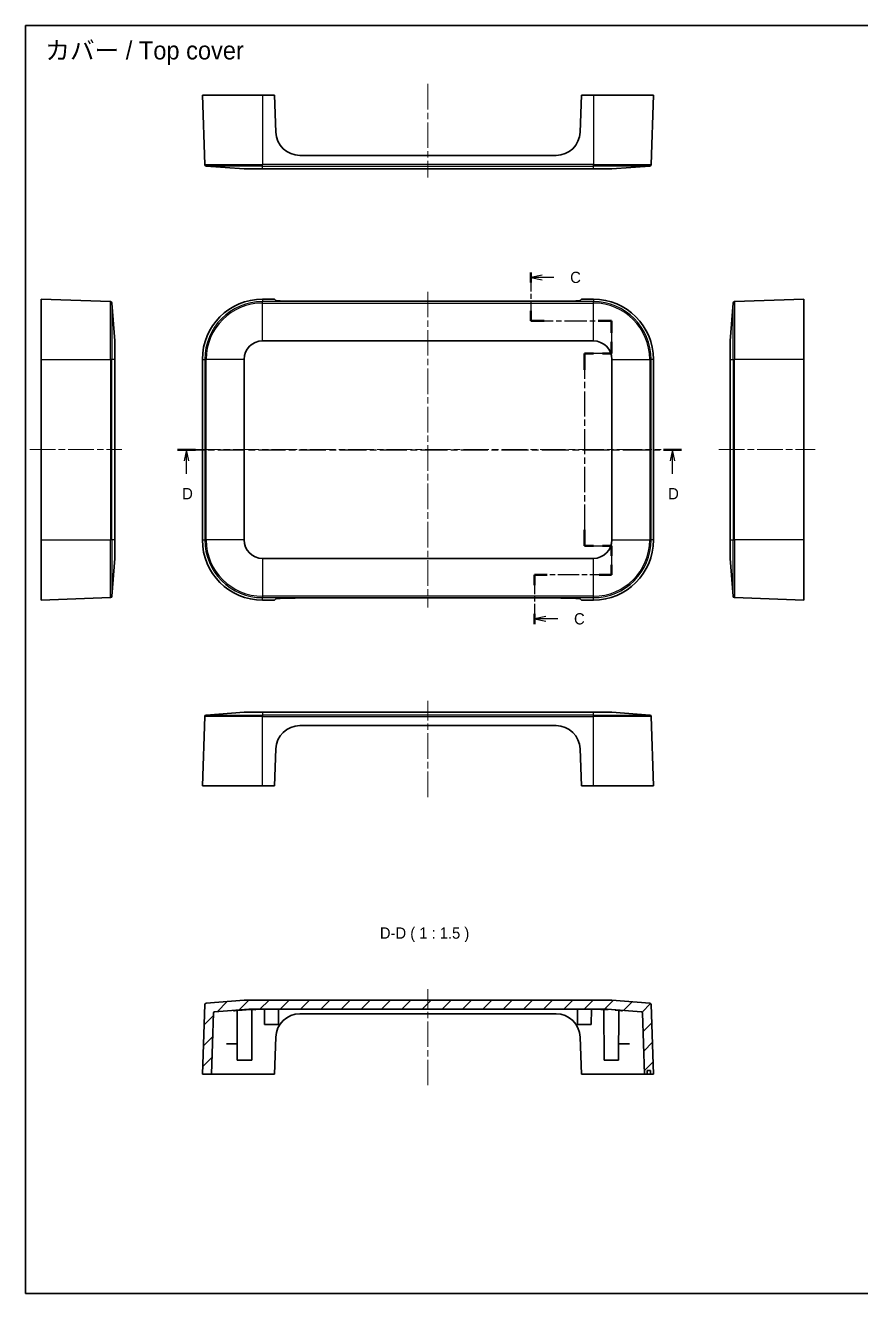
# Model space of a CAD drawing. Header units: millimetres. Extents: x 22 to 2802, y 12 to 434.
# Drawn here: x 1214.8 to 1492.5, y 12 to 433.5 of the extents above; entities that cross this region are included whole.
import ezdxf

# ---------------------------------------------------------------- set-up
doc = ezdxf.new("R2010")
doc.units = ezdxf.units.MM
doc.header["$LTSCALE"] = 1.5
doc.linetypes.add('CHAIN', pattern=[0.3543, 0.2362, -0.0295, 0.0591, -0.0295])
for name, color, linetype, lineweight in [('Border (ISO)', 7, 'Continuous', 35), ('Section Line (ISO)', 7, 'CHAIN', 25), ('Symbol (ISO)', 7, 'Continuous', 18), ('Visible (ISO)', 7, 'Continuous', 35), ('Visible Narrow (ISO)', 7, 'Continuous', 25)]:
    doc.layers.add(name, color=color, linetype=linetype, lineweight=lineweight)
doc.layers.add('Centerline (ISO)', color=131, linetype='Continuous', lineweight=18, true_color=0x7fffff)
doc.layers.add('Hatch (ISO)', color=1, linetype='Continuous', lineweight=18, true_color=0xff0000)
doc.styles.add('textstyle12', font='')
doc.styles.add('textstyle13', font='')
doc.styles.add('textstyle14', font='')
doc.styles.add('textstyle145', font='')
doc.styles.add('textstyle146', font='')
doc.styles.add('textstyle15', font='')
doc.styles.get('textstyle12').set_extended_font_data('MS PGothic')
doc.styles.get('textstyle13').set_extended_font_data('MS PGothic')
doc.styles.get('textstyle14').set_extended_font_data('MS PGothic')
doc.styles.get('textstyle145').set_extended_font_data('MS PGothic')
doc.styles.get('textstyle146').set_extended_font_data('MS PGothic')
doc.styles.get('textstyle15').set_extended_font_data('MS PGothic')

# ---------------------------------------------------------------- blocks, each defined once
blk = doc.blocks.new('図面枠 tk図枠')
at = {"layer": 'Border (ISO)'}
for p, q in [((14.5, 289), (405.5, 289)), ((14.5, 289), (14.5, 8)), ((405.5, 289), (405.5, 8)), ((14.5, 8), (405.5, 8))]:
    blk.add_line(p, q, dxfattribs=at)
blk = doc.blocks.new('2dTransSection2')
at = {"layer": 'Section Line (ISO)', "linetype": 'CHAIN', "ltscale": 12.001014}
blk.add_line((126.54, 234.27), (126.54, 223.52), dxfattribs=at)
at = {"layer": 'Section Line (ISO)', "linetype": 'Continuous', "lineweight": 50}
for p, q in [((126.54, 234.27), (126.54, 232.02)), ((126.54, 225.77), (126.54, 223.52)), ((126.54, 223.52), (129.5, 223.52)), ((141.44, 223.52), (144.4, 223.52)), ((144.4, 223.52), (144.4, 220.9)), ((144.4, 218.9), (144.4, 216.28)), ((140.4, 216.28), (138.4, 216.28)), ((138.4, 216.28), (138.4, 212.7)), ((144.4, 216.28), (142.4, 216.28)), ((138.4, 177.24), (138.4, 173.66)), ((138.4, 173.66), (140.4, 173.66)), ((142.4, 173.66), (144.4, 173.66)), ((144.4, 173.66), (144.4, 171.46)), ((144.4, 169.46), (144.4, 167.26)), ((130.14, 167.26), (127.38, 167.26)), ((127.38, 167.26), (127.38, 164.95)), ((144.4, 167.26), (141.65, 167.26)), ((127.38, 158.65), (127.38, 156.35))]:
    blk.add_line(p, q, dxfattribs=at)
at = {"layer": 'Section Line (ISO)', "linetype": 'Continuous'}
for p, q in [((129.04, 233.65), (126.54, 233.15)), ((129.04, 233.15), (126.54, 233.15)), ((126.54, 233.15), (129.04, 232.65)), ((131.66, 233.15), (129.04, 233.15)), ((129.88, 158), (127.38, 157.5)), ((129.88, 157.5), (127.38, 157.5)), ((127.38, 157.5), (129.88, 157)), ((132.52, 157.5), (129.88, 157.5))]:
    blk.add_line(p, q, dxfattribs=at)
at = {"layer": 'Section Line (ISO)', "linetype": 'CHAIN', "ltscale": 14.019543}
blk.add_line((126.54, 223.52), (144.4, 223.52), dxfattribs=at)
at = {"layer": 'Section Line (ISO)', "linetype": 'CHAIN', "ltscale": 13.040683}
blk.add_line((144.4, 223.52), (144.4, 216.28), dxfattribs=at)
at = {"layer": 'Section Line (ISO)', "linetype": 'CHAIN', "ltscale": 11.290431}
blk.add_line((144.4, 216.28), (138.4, 216.28), dxfattribs=at)
at = {"layer": 'Section Line (ISO)', "linetype": 'CHAIN', "ltscale": 15.741339}
blk.add_line((138.4, 216.28), (138.4, 173.66), dxfattribs=at)
at = {"layer": 'Section Line (ISO)', "linetype": 'CHAIN', "ltscale": 11.290419}
blk.add_line((138.4, 173.66), (144.4, 173.66), dxfattribs=at)
at = {"layer": 'Section Line (ISO)', "linetype": 'CHAIN', "ltscale": 11.857864}
blk.add_line((144.4, 173.66), (144.4, 167.26), dxfattribs=at)
at = {"layer": 'Section Line (ISO)', "linetype": 'CHAIN', "ltscale": 13.419837}
blk.add_line((144.4, 167.26), (127.38, 167.26), dxfattribs=at)
at = {"layer": 'Section Line (ISO)', "linetype": 'CHAIN', "ltscale": 12.144682}
blk.add_line((127.38, 167.26), (127.38, 156.35), dxfattribs=at)
at = {"layer": 'Section Line (ISO)', "char_height": 2.5, "attachment_point": 7}
for insert, style in [((135.26, 231.88), 'textstyle12'), ((136.11, 156.23), 'textstyle13')]:
    blk.add_mtext('C', dxfattribs=dict(at, insert=insert, style=style))
blk = doc.blocks.new('2dTransSection3')
at = {"layer": 'Section Line (ISO)', "linetype": 'CHAIN', "ltscale": 16.88969}
blk.add_line((48.22, 194.99), (159.91, 194.99), dxfattribs=at)
at = {"layer": 'Section Line (ISO)', "linetype": 'Continuous', "lineweight": 50}
for p, q in [((48.22, 194.99), (52.2, 194.99)), ((155.93, 194.99), (159.91, 194.99))]:
    blk.add_line(p, q, dxfattribs=at)
at = {"layer": 'Section Line (ISO)', "linetype": 'Continuous'}
for p, q in [((50.21, 194.99), (49.71, 192.49)), ((50.21, 192.49), (50.21, 194.99)), ((50.71, 192.49), (50.21, 194.99)), ((157.92, 194.99), (157.42, 192.49)), ((157.92, 192.49), (157.92, 194.99)), ((158.42, 192.49), (157.92, 194.99)), ((50.21, 189.61), (50.21, 192.49)), ((157.92, 189.61), (157.92, 192.49))]:
    blk.add_line(p, q, dxfattribs=at)
at = {"layer": 'Section Line (ISO)', "char_height": 2.5, "attachment_point": 7}
for insert, style in [((49.27, 183.99), 'textstyle14'), ((156.98, 183.99), 'textstyle15')]:
    blk.add_mtext('D', dxfattribs=dict(at, insert=insert, style=style))

msp = doc.modelspace()

# ---------------------------------------------------------------- hatches: boundary and pattern name
at = {"layer": 'Hatch (ISO)'}
h = msp.add_hatch(dxfattribs=at)
h.set_pattern_fill('ANSI31', color=256, scale=38.1, style=0, pattern_type=0)
h.set_pattern_definition([(45, (1193, -3e-13), (-3.3676, 3.3676), [])])
edge = h.paths.add_edge_path(flags=0)
edge.add_ellipse((1422.3, 108.02), major_axis=(0.5, 0.017), ratio=1, start_angle=0, end_angle=83.6157)
edge.add_line((1422.34, 108.52), (1409.75, 109.49))
edge.add_line((1409.75, 109.49), (1287.46, 109.49))
edge.add_line((1287.46, 109.49), (1274.87, 108.52))
edge.add_ellipse((1274.91, 108.02), major_axis=(-0.038, 0.499), ratio=1, start_angle=0, end_angle=83.6157)
edge.add_line((1274.41, 108.04), (1273.6, 84.99))
edge.add_line((1273.6, 84.99), (1276.6, 84.99))
edge.add_line((1276.6, 84.99), (1277.31, 105.32))
edge.add_ellipse((1277.61, 105.31), major_axis=(-0.3, 0.01), ratio=1, start_angle=-83.6157, end_angle=0, ccw=False)
edge.add_line((1277.59, 105.61), (1289.06, 106.49))
edge.add_line((1289.06, 106.49), (1408.15, 106.49))
edge.add_line((1408.15, 106.49), (1419.62, 105.61))
edge.add_ellipse((1419.59, 105.31), major_axis=(0.023, 0.299), ratio=1, start_angle=-83.6157, end_angle=0, ccw=False)
edge.add_line((1419.89, 105.32), (1420.6, 84.99))
edge.add_line((1420.6, 84.99), (1421.5, 84.99))
edge.add_line((1421.5, 84.99), (1421.5, 86.19))
edge.add_line((1421.5, 86.19), (1422.6, 86.19))
edge.add_line((1422.6, 86.19), (1422.6, 84.99))
edge.add_line((1422.6, 84.99), (1423.6, 84.99))
edge.add_line((1423.6, 84.99), (1422.8, 108.04))

# ---------------------------------------------------------------- linework, layer by layer
at = {"layer": 'Centerline (ISO)', "linetype": 'CHAIN', "ltscale": 23.990969}
for p, q in [((1348.6, 414.02), (1348.6, 382.99)), ((1348.6, 344.98), (1348.6, 240.01)), ((1216.26, 292.49), (1246.82, 292.49)), ((1271.12, 292.49), (1426.09, 292.49)), ((1445.32, 292.49), (1477.32, 292.49)), ((1348.6, 177.01), (1348.6, 209.01)), ((1348.6, 81.24), (1348.6, 113.24))]:
    msp.add_line(p, q, dxfattribs=at)
at = {"layer": 'Visible (ISO)'}
for p, q in [((1293.6, 410.27), (1273.6, 410.27)), ((1273.6, 410.27), (1274.41, 387.22)), ((1293.6, 410.27), (1297.6, 410.27)), ((1298.03, 397.99), (1297.6, 410.27)), ((1399.6, 410.27), (1399.17, 397.99)), ((1399.6, 410.27), (1403.6, 410.27)), ((1423.6, 410.27), (1403.6, 410.27)), ((1423.6, 410.27), (1422.8, 387.22)), ((1391.18, 390.27), (1306.03, 390.27)), ((1287.46, 385.77), (1274.87, 386.74)), ((1293.6, 385.77), (1287.46, 385.77)), ((1293.6, 385.77), (1403.6, 385.77)), ((1409.75, 385.77), (1403.6, 385.77)), ((1409.75, 385.77), (1422.34, 386.74)), ((1220.01, 342.49), (1220.01, 322.49)), ((1220.01, 342.49), (1243.07, 341.69)), ((1293.6, 342.49), (1297.6, 342.49)), ((1298.03, 342.06), (1297.6, 342.49)), ((1391.18, 341.79), (1306.03, 341.79)), ((1399.6, 342.49), (1399.17, 342.06)), ((1399.6, 342.49), (1403.6, 342.49)), ((1473.57, 342.49), (1450.52, 341.69)), ((1473.57, 322.49), (1473.57, 342.49)), ((1244.51, 328.64), (1243.55, 341.23)), ((1449.07, 328.64), (1450.03, 341.23)), ((1244.51, 328.64), (1244.51, 322.49)), ((1293.6, 328.64), (1403.6, 328.64)), ((1449.07, 322.49), (1449.07, 328.64)), ((1220.01, 262.49), (1220.01, 322.49)), ((1244.51, 262.49), (1244.51, 322.49)), ((1273.6, 262.49), (1273.6, 322.49)), ((1287.46, 262.49), (1287.46, 322.49)), ((1409.75, 322.49), (1409.75, 262.49)), ((1423.6, 322.49), (1423.6, 262.49)), ((1449.07, 322.49), (1449.07, 262.49)), ((1473.57, 322.49), (1473.57, 262.49)), ((1220.01, 262.49), (1220.01, 242.49)), ((1244.51, 262.49), (1244.51, 256.35)), ((1449.07, 256.35), (1449.07, 262.49)), ((1473.57, 242.49), (1473.57, 262.49)), ((1244.51, 256.35), (1243.55, 243.76)), ((1403.6, 256.35), (1293.6, 256.35)), ((1450.03, 243.76), (1449.07, 256.35)), ((1220.01, 242.49), (1243.07, 243.3)), ((1297.6, 242.49), (1293.6, 242.49)), ((1297.6, 242.49), (1298.03, 242.92)), ((1306.03, 243.19), (1391.18, 243.19)), ((1399.17, 242.92), (1399.6, 242.49)), ((1403.6, 242.49), (1399.6, 242.49)), ((1473.57, 242.49), (1450.52, 243.3)), ((1273.6, 180.76), (1274.41, 203.81)), ((1287.46, 205.26), (1274.87, 204.3)), ((1287.46, 205.26), (1293.6, 205.26)), ((1403.6, 205.26), (1293.6, 205.26)), ((1403.6, 205.26), (1409.75, 205.26)), ((1409.75, 205.26), (1422.34, 204.3)), ((1423.6, 180.76), (1422.8, 203.81)), ((1306.03, 200.76), (1391.18, 200.76)), ((1297.6, 180.76), (1298.03, 193.04)), ((1399.17, 193.04), (1399.6, 180.76)), ((1273.6, 180.76), (1293.6, 180.76)), ((1297.6, 180.76), (1293.6, 180.76)), ((1403.6, 180.76), (1399.6, 180.76)), ((1403.6, 180.76), (1423.6, 180.76)), ((1274.41, 108.04), (1273.6, 84.99)), ((1287.46, 109.49), (1274.87, 108.52)), ((1277.59, 105.61), (1289.06, 106.49)), ((1285.2, 89.59), (1285.12, 106.13)), ((1409.75, 109.49), (1287.46, 109.49)), ((1289.06, 106.49), (1408.15, 106.49)), ((1290, 89.59), (1290.09, 106.44)), ((1294.3, 101.49), (1294.28, 106.49)), ((1298.9, 101.49), (1298.93, 106.49)), ((1398.3, 101.49), (1398.28, 106.49)), ((1402.9, 101.49), (1402.93, 106.49)), ((1407.2, 89.59), (1407.12, 106.44)), ((1408.15, 106.49), (1419.62, 105.61)), ((1422.34, 108.52), (1409.75, 109.49)), ((1412, 89.59), (1412.09, 106.12)), ((1412.09, 106.12), (1412.09, 106.13)), ((1423.6, 84.99), (1422.8, 108.04)), ((1276.6, 84.99), (1277.31, 105.32)), ((1298.9, 101.49), (1294.3, 101.49)), ((1306.03, 104.99), (1391.18, 104.99)), ((1402.9, 101.49), (1398.3, 101.49)), ((1419.89, 105.32), (1420.6, 84.99)), ((1297.6, 84.99), (1298.03, 97.27)), ((1399.17, 97.27), (1399.6, 84.99)), ((1282.04, 94.99), (1285.18, 94.99)), ((1415.17, 94.99), (1412.03, 94.99)), ((1290, 89.59), (1285.2, 89.59)), ((1412, 89.59), (1407.2, 89.59)), ((1273.6, 84.99), (1276.6, 84.99)), ((1293.1, 84.99), (1276.6, 84.99)), ((1297.6, 84.99), (1293.1, 84.99)), ((1404.1, 84.99), (1399.6, 84.99)), ((1420.6, 84.99), (1404.1, 84.99)), ((1420.6, 84.99), (1421.5, 84.99)), ((1421.5, 84.99), (1421.5, 86.19)), ((1421.5, 86.19), (1422.6, 86.19)), ((1422.6, 84.99), (1421.5, 84.99)), ((1422.6, 86.19), (1422.6, 84.99)), ((1422.6, 84.99), (1423.6, 84.99))]:
    msp.add_line(p, q, dxfattribs=at)
for centre, radius, start, end in [((1306.03, 398.27), 8, 182.0045, 270), ((1391.18, 398.27), 8, 270, 357.9955), ((1274.91, 387.24), 0.5, 182, 265.6157), ((1422.3, 387.24), 0.5, 274.3843, 358), ((1243.05, 341.19), 0.5, 4.3843, 88), ((1293.6, 322.49), 20, 90, 180), ((1403.6, 322.49), 20, 0, 90), ((1450.53, 341.19), 0.5, 92, 175.6157), ((1293.6, 322.49), 6.14, 90, 180), ((1403.6, 322.49), 6.14, 0, 90), ((1293.6, 262.49), 20, 180, 270), ((1293.6, 262.49), 6.14, 180, 270), ((1403.6, 262.49), 6.14, 270, 0), ((1403.6, 262.49), 20, 270, 0), ((1243.05, 243.8), 0.5, 272, 355.6157), ((1450.53, 243.8), 0.5, 184.3843, 268), ((1274.91, 203.8), 0.5, 94.3843, 178), ((1422.3, 203.8), 0.5, 2, 85.6157), ((1306.03, 192.76), 8, 90, 177.9955), ((1391.18, 192.76), 8, 2.0045, 90), ((1274.91, 108.02), 0.5, 94.3843, 178), ((1277.61, 105.31), 0.3, 94.3843, 178), ((1419.59, 105.31), 0.3, 2, 85.6157), ((1422.3, 108.02), 0.5, 2, 85.6157), ((1306.03, 96.99), 8, 90, 177.9955), ((1391.18, 96.99), 8, 2.0045, 90)]:
    msp.add_arc(centre, radius, start, end, dxfattribs=at)
for centre, major_axis, start_param, end_param in [((1306.03, 342.07), (8, 0), 3.176578, 4.712389), ((1391.18, 342.07), (8, 0), 4.712389, 6.2482), ((1306.03, 242.91), (-8, 0), 4.712389, 6.2482), ((1391.18, 242.91), (-8, 0), 3.176578, 4.712389)]:
    msp.add_ellipse(centre, major_axis=major_axis, ratio=0.034921, start_param=start_param, end_param=end_param, dxfattribs=at)
for points, knots in [([(1291.23, 106.35), (1291.23, 106.35), (1291.22, 106.36), (1291.17, 106.37), (1291.11, 106.38), (1290.92, 106.41), (1290.77, 106.42), (1290.37, 106.44), (1290.1, 106.44), (1289.49, 106.43), (1289.14, 106.42), (1288.4, 106.38), (1288, 106.36), (1287.21, 106.3), (1286.81, 106.27), (1286.04, 106.21), (1285.68, 106.18), (1285.04, 106.12), (1284.76, 106.09), (1284.3, 106.04), (1284.12, 106.01), (1283.97, 105.98), (1283.95, 105.97), (1283.94, 105.97), (1283.94, 105.97), (1283.94, 105.97)], [0.073794, 0.073794, 0.073794, 0.073794, 0.107434, 0.107434, 0.166528, 0.166528, 0.255719, 0.255719, 0.366176, 0.366176, 0.482242, 0.482242, 0.599242, 0.599242, 0.719741, 0.719741, 0.841211, 0.841211, 0.959397, 0.959397, 1.082607, 1.082607, 1.132947, 1.132947, 1.13528, 1.13528, 1.13528, 1.13528]), ([(1408.48, 106.4), (1408.19, 106.41), (1407.91, 106.42), (1407.32, 106.44), (1407.02, 106.44), (1406.51, 106.43), (1406.3, 106.41), (1406.09, 106.38), (1406.04, 106.37), (1405.99, 106.36), (1405.97, 106.35), (1405.97, 106.35)], [0.7171931, 0.7171931, 0.7171931, 0.7171931, 0.8083096, 0.8083096, 0.9241193, 0.9241193, 1.0400661, 1.0400661, 1.0954159, 1.0954159, 1.130366, 1.130366, 1.130366, 1.130366]), ([(1413.27, 105.97), (1413.27, 105.97), (1413.26, 105.97), (1413.24, 105.98), (1413.21, 105.99), (1413.08, 106.01), (1412.97, 106.03), (1412.65, 106.07), (1412.42, 106.09), (1411.86, 106.15), (1411.51, 106.18), (1411.03, 106.22), (1410.92, 106.23), (1410.8, 106.24)], [0.0678022, 0.0678022, 0.0678022, 0.0678022, 0.0858567, 0.0858567, 0.132542, 0.132542, 0.2135118, 0.2135118, 0.32339, 0.32339, 0.4460056, 0.4460056, 0.481986, 0.481986, 0.481986, 0.481986]), ([(1281.62, 94.99), (1281.63, 94.99), (1281.65, 94.99), (1281.68, 94.99), (1281.7, 94.99), (1281.76, 94.99), (1281.79, 94.99), (1281.87, 94.99), (1281.9, 94.99), (1281.96, 94.99), (1281.98, 94.99), (1282.01, 94.99), (1282.03, 94.99), (1282.04, 94.99)], [-0.04727385, -0.04727385, -0.04727385, -0.04727385, -0.04101899, -0.04101899, -0.03476318, -0.03476318, -0.02365145, -0.02365145, -0.01253674, -0.01253674, -0.0062682, -0.0062682, 0, 0, 0, 0]), ([(1415.17, 94.99), (1415.18, 94.99), (1415.2, 94.99), (1415.23, 94.99), (1415.25, 94.99), (1415.3, 94.99), (1415.34, 94.99), (1415.42, 94.99), (1415.45, 94.99), (1415.51, 94.99), (1415.53, 94.99), (1415.56, 94.99), (1415.58, 94.99), (1415.59, 94.99)], [-0.04726842, -0.04726842, -0.04726842, -0.04726842, -0.04101601, -0.04101601, -0.03476324, -0.03476324, -0.02365015, -0.02365015, -0.01253751, -0.01253751, -0.00626829, -0.00626829, 0, 0, 0, 0])]:
    msp.add_open_spline(points, degree=3, knots=knots, dxfattribs=at)
at = {"layer": 'Visible Narrow (ISO)'}
for p, q in [((1293.6, 410.27), (1293.6, 387.22)), ((1403.6, 410.27), (1403.6, 387.22)), ((1274.41, 387.22), (1293.6, 387.22)), ((1293.6, 386.74), (1274.87, 386.74)), ((1403.6, 387.22), (1293.6, 387.22)), ((1293.6, 386.74), (1293.6, 387.22)), ((1293.6, 385.77), (1293.6, 386.74)), ((1293.6, 386.74), (1403.6, 386.74)), ((1403.6, 387.22), (1422.8, 387.22)), ((1403.6, 386.74), (1403.6, 387.22)), ((1422.34, 386.74), (1403.6, 386.74)), ((1403.6, 385.77), (1403.6, 386.74)), ((1243.07, 322.49), (1243.07, 341.69)), ((1293.6, 342.49), (1293.6, 341.69)), ((1403.6, 341.69), (1293.6, 341.69)), ((1293.6, 341.23), (1293.6, 341.69)), ((1403.6, 342.49), (1403.6, 341.69)), ((1403.6, 341.23), (1403.6, 341.69)), ((1450.52, 341.69), (1450.52, 322.49)), ((1243.55, 341.23), (1243.55, 322.49)), ((1293.6, 328.64), (1293.6, 341.23)), ((1293.6, 341.23), (1403.6, 341.23)), ((1403.6, 328.64), (1403.6, 341.23)), ((1450.03, 322.49), (1450.03, 341.23)), ((1220.01, 322.49), (1243.07, 322.49)), ((1243.55, 322.49), (1243.07, 322.49)), ((1243.07, 322.49), (1243.07, 262.49)), ((1244.51, 322.49), (1243.55, 322.49)), ((1243.55, 262.49), (1243.55, 322.49)), ((1273.6, 322.49), (1274.41, 322.49)), ((1274.87, 322.49), (1274.41, 322.49)), ((1274.41, 322.49), (1274.41, 262.49)), ((1287.46, 322.49), (1274.87, 322.49)), ((1274.87, 262.49), (1274.87, 322.49)), ((1409.75, 322.49), (1422.34, 322.49)), ((1422.34, 322.49), (1422.8, 322.49)), ((1422.34, 322.49), (1422.34, 262.49)), ((1422.8, 262.49), (1422.8, 322.49)), ((1423.6, 322.49), (1422.8, 322.49)), ((1449.07, 322.49), (1450.03, 322.49)), ((1450.03, 322.49), (1450.52, 322.49)), ((1450.03, 322.49), (1450.03, 262.49)), ((1450.52, 262.49), (1450.52, 322.49)), ((1473.57, 322.49), (1450.52, 322.49)), ((1220.01, 262.49), (1243.07, 262.49)), ((1243.55, 262.49), (1243.07, 262.49)), ((1243.07, 243.3), (1243.07, 262.49)), ((1244.51, 262.49), (1243.55, 262.49)), ((1243.55, 262.49), (1243.55, 243.76)), ((1273.6, 262.49), (1274.41, 262.49)), ((1274.87, 262.49), (1274.41, 262.49)), ((1287.46, 262.49), (1274.87, 262.49)), ((1409.75, 262.49), (1422.34, 262.49)), ((1422.34, 262.49), (1422.8, 262.49)), ((1423.6, 262.49), (1422.8, 262.49)), ((1449.07, 262.49), (1450.03, 262.49)), ((1450.03, 243.76), (1450.03, 262.49)), ((1450.03, 262.49), (1450.52, 262.49)), ((1450.52, 262.49), (1450.52, 243.3)), ((1473.57, 262.49), (1450.52, 262.49)), ((1293.6, 256.35), (1293.6, 243.76)), ((1403.6, 243.76), (1403.6, 256.35)), ((1293.6, 243.76), (1293.6, 243.3)), ((1403.6, 243.76), (1293.6, 243.76)), ((1293.6, 243.3), (1403.6, 243.3)), ((1293.6, 242.49), (1293.6, 243.3)), ((1403.6, 243.3), (1403.6, 243.76)), ((1403.6, 242.49), (1403.6, 243.3)), ((1293.6, 203.81), (1274.41, 203.81)), ((1274.87, 204.3), (1293.6, 204.3)), ((1293.6, 205.26), (1293.6, 204.3)), ((1293.6, 204.3), (1293.6, 203.81)), ((1403.6, 204.3), (1293.6, 204.3)), ((1293.6, 203.81), (1403.6, 203.81)), ((1293.6, 180.76), (1293.6, 203.81)), ((1403.6, 204.3), (1403.6, 205.26)), ((1403.6, 204.3), (1422.34, 204.3)), ((1403.6, 203.81), (1403.6, 204.3)), ((1403.6, 180.76), (1403.6, 203.81)), ((1422.8, 203.81), (1403.6, 203.81))]:
    msp.add_line(p, q, dxfattribs=at)
for centre, radius, start, end in [((1293.6, 322.49), 19.19, 90, 180), ((1403.6, 322.49), 19.19, 0, 90), ((1293.6, 322.49), 18.73, 90, 180), ((1403.6, 322.49), 18.73, 0, 90), ((1293.6, 262.49), 19.19, 180, 270), ((1293.6, 262.49), 18.73, 180, 270), ((1403.6, 262.49), 18.73, 270, 0), ((1403.6, 262.49), 19.19, 270, 0)]:
    msp.add_arc(centre, radius, start, end, dxfattribs=at)

# ---------------------------------------------------------------- block references
at = {"xscale": 1.5, "yscale": 1.5, "zscale": 1.5}
msp.add_blockref('図面枠 tk図枠', (1193, 0), dxfattribs=at)
at = {"layer": 'Section Line (ISO)', "xscale": 1.5, "yscale": 1.5, "zscale": 1.5}
for name in ['2dTransSection2', '2dTransSection3']:
    msp.add_blockref(name, (1193, 0), dxfattribs=at)

# ---------------------------------------------------------------- texts
at = {"layer": 'Symbol (ISO)', "color": 7, "insert": (1221.4, 424.27), "char_height": 6, "width": 72.9825, "attachment_point": 4, "line_spacing_factor": 1.5, "style": 'textstyle146'}
msp.add_mtext('{\\fＭＳ Ｐゴシック|b0|i0;\\H6.0000;カバー / Top cover}', dxfattribs=at)
at = {"layer": 'Symbol (ISO)', "color": 7, "insert": (1332.63, 128.83), "char_height": 3.75, "attachment_point": 7, "style": 'textstyle145'}
msp.add_mtext('D-D ( 1 : 1.5 )', dxfattribs=at)

doc.saveas('drawing.dxf')
